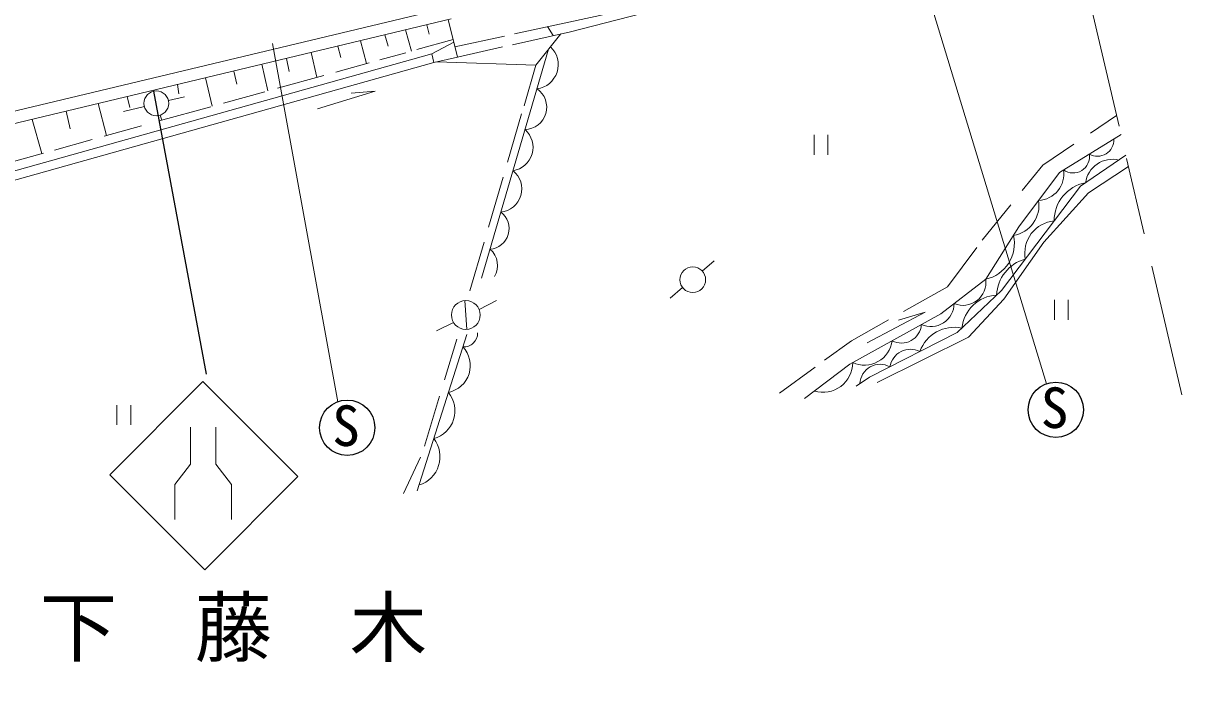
# Model space of a CAD drawing. Units: millimetres, scale not verified. Extents: x 40000 to 680000, y 20000 to 380000.
# Drawn here: x 256080 to 308434, y 258086 to 288522 of the extents above; entities that cross this region are included whole.
import ezdxf
from ezdxf.enums import TextEntityAlignment as Align

# ---------------------------------------------------------------- set-up
doc = ezdxf.new("R2010")
doc.units = ezdxf.units.MM
doc.header["$LTSCALE"] = 1000
doc.linetypes.add('CHAIN', pattern=[18.5, 12, -1.5, 3.5, -1.5])
for name, color, linetype, lineweight in [('M-BGD', 7, 'Continuous', 13), ('M-BMK', 2, 'CHAIN', 13), ('M-STR-STRC', 7, 'Continuous', 13)]:
    doc.layers.add(name, color=color, linetype=linetype, lineweight=lineweight)
doc.styles.add('ＭＳ ゴシック', font='')
doc.styles.get('ＭＳ ゴシック').set_extended_font_data('MS Gothic')

msp = doc.modelspace()

# ---------------------------------------------------------------- linework, layer by layer
at = {"layer": 'M-BGD'}
for p, q in [((302317, 272232), (295762, 293763)), ((275289, 288683), (275705, 286987)), ((272421, 287996), (272570, 287477)), ((273360, 288221), (273633, 287262)), ((274326, 288452), (274422, 288023)), ((279779, 288365), (280027, 287961)), ((270300, 271420), (267353, 287599)), ((270292, 287486), (270431, 286968)), ((271318, 287731), (271597, 286698)), ((273864, 287326), (275510, 287782)), ((274542, 287135), (275540, 287661)), ((275589, 287460), (277826, 287943)), ((275705, 286987), (277746, 287447)), ((246134, 279164), (274542, 287135)), ((267975, 286930), (268101, 286337)), ((269091, 287198), (269354, 286077)), ((272200, 286865), (273364, 287188)), ((274542, 287135), (274637, 286747)), ((274637, 286747), (275705, 286987)), ((279823, 287342), (276788, 277002)), ((252004, 280397), (274637, 286747)), ((266867, 286665), (267142, 285464)), ((270208, 286313), (271717, 286731)), ((274775, 286778), (279249, 286621)), ((264325, 286055), (264624, 284767)), ((265597, 286360), (265730, 285764)), ((267567, 285582), (269659, 286161)), ((261977, 285493), (261989, 285449)), ((263050, 285750), (263113, 285325)), ((265130, 284907), (266998, 285424)), ((259463, 284890), (259845, 283443)), ((260782, 285206), (260899, 284718)), ((262643, 285022), (263366, 285194)), ((258016, 284543), (258203, 283756)), ((260614, 284538), (261555, 284762)), ((262228, 284103), (264564, 284750)), ((262277, 284370), (262341, 284134)), ((278603, 284420), (277966, 282249)), ((304300, 283560), (305487, 284358)), ((256481, 284175), (256927, 282635)), ((259742, 283415), (261425, 283881)), ((257488, 282790), (259200, 283265)), ((291816, 283472), (291816, 282574)), ((292439, 283472), (292439, 282574)), ((255210, 282159), (257002, 282656)), ((277767, 281569), (277104, 279308)), ((299413, 278716), (300701, 280316)), ((276905, 278629), (276258, 276426)), ((286764, 277325), (287303, 277778)), ((285308, 276104), (285876, 276581)), ((276036, 275989), (276128, 274688)), ((276683, 275592), (277467, 275987)), ((302675, 276019), (302675, 275122)), ((303299, 276019), (303299, 275122)), ((274757, 274620), (275521, 275006)), ((276122, 274462), (273887, 267386)), ((275673, 274239), (275120, 272407)), ((290251, 271804), (291872, 272985)), ((260316, 271270), (260316, 270372)), ((260939, 271270), (260939, 270372)), ((274898, 271673), (274217, 269418)), ((274028, 268919), (273269, 267280))]:
    msp.add_line(p, q, dxfattribs=at)
for points in [[(278287, 288043), (282135, 288873), (303148, 294376)], [(278192, 287548), (280807, 288137), (303256, 293916)], [(194494, 258107), (193984, 258547), (193055, 266458), (193018, 267322), (193233, 268027), (193717, 268824), (194465, 269554), (195532, 270179), (275218, 289221)], [(194849, 258086), (193673, 266595), (193728, 267395), (193986, 268044), (194400, 268614), (195089, 269212), (195696, 269607), (275426, 288716)], [(280379, 288041), (279249, 286621), (278712, 284790)], [(269381, 284655), (271989, 285444), (270898, 285364)], [(291391, 271559), (293429, 273110), (297541, 275391), (299574, 276952), (301070, 279316), (302901, 281774), (305690, 283487)], [(301218, 280958), (302147, 282112), (303552, 283057)], [(293716, 272121), (294314, 272522), (298287, 274551), (300287, 276448), (303857, 281154), (305908, 282553)], [(294674, 272293), (298796, 274340), (300390, 276051), (302198, 278621), (304217, 280864), (306027, 282045)], [(295856, 275494), (297850, 276613), (299166, 278393)], [(294223, 274076), (296840, 275472), (295631, 275098)], [(292293, 273291), (293503, 274173), (295176, 275112)]]:
    msp.add_lwpolyline(points, dxfattribs=at)
for centre, radius in [((262097, 284900), 560), ((286337, 276932), 580), ((276082, 275338), 652)]:
    msp.add_circle(centre, radius, dxfattribs=at)
at = {"layer": 'M-BGD', "lineweight": 25}
for centre in [(302739, 271055), (270722, 270243)]:
    msp.add_circle(centre, 1250, dxfattribs=at)
at = {"layer": 'M-BGD'}
for centre, radius, start, end in [((279147, 286653), 1109, 277.8498, 46.3057), ((278725, 284722), 1011, 271.8594, 55.4318), ((278050, 282913), 1067, 278.8062, 48.4851), ((304622, 283247), 738, 240.2458, 2.8675), ((303519, 282498), 744, 234.7562, 8.3571), ((305301, 281143), 1229, 76.2995, 172.2813), ((277559, 281034), 1052, 275.735, 51.5562), ((301918, 281704), 1187, 272.278, 9.0335), ((304381, 279620), 1714, 100.0198, 181.1384), ((300587, 280304), 1394, 279.8309, 8.8282), ((277106, 279241), 931, 274.1049, 53.1863), ((302794, 278133), 1458, 94.9527, 190.6729), ((299218, 278561), 1649, 282.4596, 12.9209), ((276559, 277578), 957, 327.8981, 50.114), ((301823, 276164), 1761, 105.239, 177.6413), ((298552, 276806), 1032, 246.9087, 8.1265), ((300161, 274561), 1678, 93.336, 173.6419), ((297089, 275871), 1058, 246.1923, 359.1732), ((295776, 274955), 888, 241.356, 356.6648), ((275999, 274511), 613, 264.9115, 1.5956), ((298151, 273136), 1647, 78.0126, 160.3491), ((275048, 273051), 1235, 281.4721, 43.4767), ((294087, 274345), 1274, 245.6728, 352.3479), ((296179, 272839), 949, 63.6404, 170.4563), ((292212, 273194), 1350, 253.8244, 359.583), ((294804, 272194), 915, 61.3254, 177.2755), ((274288, 271010), 1304, 285.3848, 39.5641), ((273580, 268934), 1335, 287.1516, 37.7972)]:
    msp.add_arc(centre, radius, start, end, dxfattribs=at)
at = {"layer": 'M-BMK'}
msp.add_line((294461, 331591), (308434, 271736), dxfattribs=at)
at = {"layer": 'M-STR-STRC', "lineweight": 25}
msp.add_line((264365, 272662), (261989, 285449), dxfattribs=at)
at = {"layer": 'M-STR-STRC'}
for p, q in [((264202, 272328), (259996, 268122)), ((268496, 268034), (264202, 272328)), ((263644, 268604), (263644, 270265)), ((264779, 268604), (264779, 270265)), ((262929, 267679), (263644, 268604)), ((265494, 267679), (264779, 268604)), ((259996, 268122), (264290, 263828)), ((262929, 266102), (262929, 267679)), ((264290, 263828), (268496, 268034)), ((265494, 266102), (265494, 267679))]:
    msp.add_line(p, q, dxfattribs=at)

# ---------------------------------------------------------------- texts
at = {"layer": 'M-BGD', "style": 'ＭＳ ゴシック'}
for s, height, p in [('S', 1833, (302061, 269682)), ('S', 1833, (270043, 268869)), ('下\u3000藤\u3000木', 2566, (256829, 259175))]:
    msp.add_text(s, height=height, dxfattribs=at).set_placement(p, align=Align.BOTTOM_LEFT)

doc.saveas('drawing.dxf')
